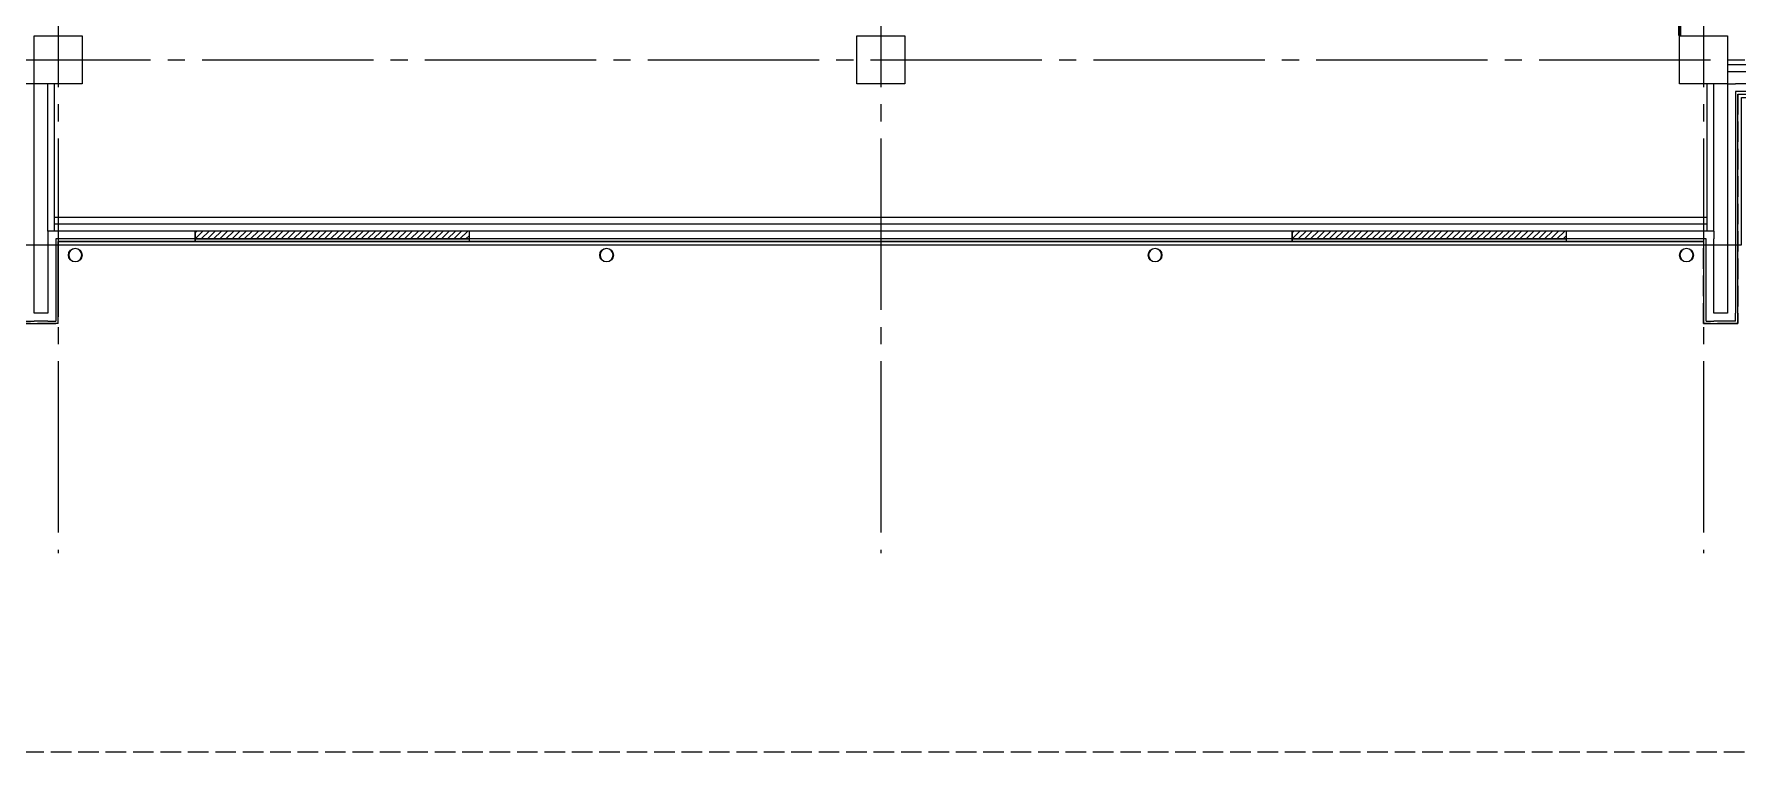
# Model space of a CAD drawing. Header units: millimetres. Extents: x -960 to 41501, y -1010 to 11880.
# Drawn here: x 12685 to 15170, y -1010 to 37 of the extents above; entities that cross this region are included whole.
import ezdxf
from ezdxf.enums import TextEntityAlignment as Align

# ---------------------------------------------------------------- set-up
doc = ezdxf.new("R2010")
doc.units = ezdxf.units.MM
doc.header["$LTSCALE"] = 100
doc.linetypes.add('X-S-FAB-L10$0$COL-CEN-LIN', pattern=[3.25, 2.5, -0.25, 0.25, -0.25])
doc.linetypes.add('X-S-FAB-L10$0$HIDDEN', pattern=[0.4, 0.3, -0.1])
for name, color, linetype in [('0-XREF', 7, 'Continuous'), ('188K-SM-03-F10-ARCH-PA-Y2257103$0$K-Divider-7.5', 53, 'Continuous'), ('188K-SM-03-F10-ARCH-PA-Y2257103$0$K-岩棉 2hr 7.5-非抗', 53, 'Continuous'), ('X-S-FAB-L10$0$0-DIM-TXT', 8, 'Continuous'), ('X-S-FAB-L10$0$A-OBJE-MEP', 8, 'Continuous'), ('X-S-FAB-L10$0$A-WALL-EX', 8, 'Continuous'), ('X-S-FAB-L10$0$BLOCK', 8, 'Continuous'), ('X-S-FAB-L10$0$CCL', 8, 'X-S-FAB-L10$0$COL-CEN-LIN'), ('X-S-FAB-L10$0$COL-S', 8, 'Continuous'), ('X-S-FAB-L10$0$HID', 8, 'X-S-FAB-L10$0$HIDDEN'), ('X-S-FAB-L10$0$S-FNDN', 8, 'Continuous'), ('X-S-FAB-L10$0$WALL_188K_EX', 8, 'Continuous')]:
    doc.layers.add(name, color=color, linetype=linetype)
doc.styles.add('X-S-FAB-L10$0$CHINA', font='simplex.shx', dxfattribs={"width": 0.75, "bigfont": 'chineset.shx'})
doc.styles.add('X-S-FAB-L10$0$Standard', font='', dxfattribs={"width": 0.8})
doc.styles.add('X-S-FAB-L10$0$TG_NOTE_TEXT', font='simplex.shx', dxfattribs={"width": 0.75, "bigfont": 'chineset.shx'})
doc.styles.get('X-S-FAB-L10$0$Standard').set_extended_font_data('Microsoft JhengHei')

# ---------------------------------------------------------------- blocks, each defined once
blk = doc.blocks.new('X-S-FAB-L10$0$FAB2-L05')
at = {"layer": 'X-S-FAB-L10$0$CCL'}
for p, q in [((-13440, 11005), (-13440, 0)), ((-12240, 11005), (-12240, 0)), ((-11040, 11005), (-11040, 0)), ((-26880, 720), (1210, 720))]:
    blk.add_line(p, q, dxfattribs=at)
at = {"layer": 'X-S-FAB-L10$0$COL-S'}
for points in [[(-13475, 755), (-13405, 755), (-13405, 685), (-13475, 685)], [(-12275, 755), (-12205, 755), (-12205, 685), (-12275, 685)], [(-11075, 755), (-11005, 755), (-11005, 685), (-11075, 685)]]:
    blk.add_lwpolyline(points, close=True, dxfattribs=at)
blk = doc.blocks.new('X-S-FAB-L10')
at = {"layer": 'X-S-FAB-L10$0$WALL_188K_EX'}
h = blk.add_hatch(dxfattribs=at)
h.set_pattern_fill('LINE', color=256, scale=2, angle=45)
h.set_pattern_definition([(45, (13221.6165, -265), (-4.49013, 4.49013), [])])
h.paths.add_polyline_path([(12920, -261.5), (13320, -261.5), (13320, -250), (12920, -250)])
h = blk.add_hatch(dxfattribs=at)
h.set_pattern_fill('LINE', color=256, scale=2, angle=45)
h.set_pattern_definition([(45, (14821.6165, -265), (-4.49013, 4.49013), [])])
h.paths.add_polyline_path([(14520, -261.5), (14920, -261.5), (14920, -250), (14520, -250)])
at = {"layer": 'X-S-FAB-L10$0$A-OBJE-MEP', "lineweight": 0, "flags": 128}
for points in [[(12754.5, -285, 1), (12735.5, -285, 1)], [(13529.5, -285, 1), (13510.5, -285, 1)], [(14329.5, -285, 1), (14310.5, -285, 1)], [(15104.5, -285, 1), (15085.5, -285, 1)]]:
    blk.add_lwpolyline(points, format="xyb", close=True, dxfattribs=at)
at = {"layer": 'X-S-FAB-L10$0$A-OBJE-MEP', "lineweight": 0}
for centre in [(12745, -285), (13520, -285), (14320, -285), (15095, -285)]:
    blk.add_circle(centre, 10, dxfattribs=at)
at = {"layer": 'X-S-FAB-L10$0$A-WALL-EX', "lineweight": 0}
for p, q in [((15170, -46.5), (15166.5, -46.5)), ((15166.5, -46.5), (15166.5, -50)), ((15170, -46.5), (15166.5, -46.5)), ((17390, -46.5), (15170, -46.5)), ((15166.5, -50), (15166.5, -370)), ((12716.5, -261.5), (12716.5, -265)), ((12720, -261.5), (12716.5, -261.5)), ((12716.5, -261.5), (12716.5, -265)), ((12716.5, -265), (12716.5, -381.5)), ((12920, -261.5), (12720, -261.5)), ((12920, -265), (12920, -250)), ((13320, -265), (13320, -250)), ((14520, -261.5), (13320, -261.5)), ((14520, -265), (14520, -250)), ((14920, -265), (14920, -250)), ((15120, -261.5), (14920, -261.5)), ((15123.5, -261.5), (15120, -261.5)), ((15123.5, -265), (15123.5, -261.5)), ((15123.5, -265), (15123.5, -261.5)), ((15123.5, -381.5), (15123.5, -265)), ((15166.5, -381.5), (15166.5, -370)), ((15166.5, -381.5), (15166.5, -370)), ((12673.5, -381.5), (12685, -381.5)), ((12673.5, -381.5), (12685, -381.5)), ((12705, -381.5), (12685, -381.5)), ((12705, -381.5), (12716.5, -381.5)), ((12705, -381.5), (12716.5, -381.5)), ((15123.5, -381.5), (15135, -381.5)), ((15123.5, -381.5), (15135, -381.5)), ((15166.5, -381.5), (15135, -381.5))]:
    blk.add_line(p, q, dxfattribs=at)
at = {"layer": 'X-S-FAB-L10$0$A-WALL-EX', "lineweight": 0, "flags": 128}
for points in [[(12685, -35), (12673.5, -35)], [(12685, -370), (12685, -35)], [(15155, -35), (15166.5, -35)], [(15155, -35), (15155, -370)], [(17390, -35), (15166.5, -35)], [(15170, -381.5), (15170, -50)], [(15170, -50), (17390, -50)], [(12705, -250), (12705, -261.5)], [(12920, -250), (12705, -250)], [(12705, -261.5), (12705, -370)], [(12720, -265), (12920, -265)], [(12720, -385), (12720, -265)], [(15120, -265), (12720, -265)], [(15120, -265), (12720, -265)], [(15120, -265), (12720, -265)], [(12920, -265), (12720, -265)], [(12920, -265), (12720, -265)], [(12920, -265), (12720, -265)], [(12920, -265), (12720, -265)], [(14520, -250), (13320, -250)], [(13320, -265), (14520, -265)], [(14520, -265), (13320, -265)], [(14520, -265), (13320, -265)], [(14520, -265), (13320, -265)], [(14520, -265), (13320, -265)], [(15135, -250), (14920, -250)], [(14920, -265), (15120, -265)], [(15120, -265), (14920, -265)], [(15120, -265), (14920, -265)], [(15120, -265), (14920, -265)], [(15120, -265), (14920, -265)], [(15120, -265), (15120, -385)], [(15135, -250), (15135, -261.5)], [(15135, -370), (15135, -261.5)], [(12705, -370), (12685, -370)], [(15155, -370), (15135, -370)], [(12673.5, -385), (12716.5, -385)], [(12720, -385), (12716.5, -385)], [(15120, -385), (15123.5, -385)], [(15123.5, -385), (15170, -385)], [(15170, -385), (15170, -381.5)]]:
    blk.add_lwpolyline(points, dxfattribs=at)
at = {"layer": 'X-S-FAB-L10$0$COL-S'}
for p, q in [((12685, 35), (12755, 35)), ((12685, -35), (12685, 35)), ((12755, 35), (12755, -35)), ((15085, 35), (15155, 35)), ((15085, -35), (15085, 35)), ((15155, 35), (15155, -35)), ((12755, -35), (12685, -35)), ((15155, -35), (15085, -35))]:
    blk.add_line(p, q, dxfattribs=at)
at = {"layer": 'X-S-FAB-L10$0$HID'}
for p, q in [((15170, -50), (15170, -385)), ((15120, -265), (12720, -265)), ((12720, -265), (12720, -385)), ((15120, -385), (15120, -265)), ((12720, -385), (12670, -385)), ((15170, -385), (15120, -385)), ((2509.4, -1010), (17209, -1010))]:
    blk.add_line(p, q, dxfattribs=at)
at = {"layer": 'X-S-FAB-L10$0$S-FNDN', "lineweight": 0, "flags": 128}
blk.add_lwpolyline([(11070, 4530), (11935, 4530), (11935, -55), (12665, -55), (12665, -270), (15175, -270), (15175, -55), (15905, -55), (15905, 4530), (16672.5, 4530), (16672.5, 5003), (15905, 5003), (15905, 9055), (11935, 9055), (11935, 5003), (11070, 5003)], close=True, dxfattribs=at)
at = {"layer": 'X-S-FAB-L10$0$WALL_188K_EX'}
for points in [[(12920, -261.5), (13320, -261.5), (13320, -250), (12920, -250)], [(12920, -265), (13320, -265), (13320, -261.5), (12920, -261.5)], [(14520, -261.5), (14920, -261.5), (14920, -250), (14520, -250)], [(14520, -265), (14920, -265), (14920, -261.5), (14520, -261.5)]]:
    blk.add_lwpolyline(points, close=True, dxfattribs=at)
at = {"layer": 'X-S-FAB-L10$0$BLOCK'}
blk.add_blockref('X-S-FAB-L10$0$FAB2-L05', (26160, -720), dxfattribs=at)
at = {"style": 'X-S-FAB-L10$0$TG_NOTE_TEXT', "width": 0.5, "flags": 1}
for p in [(7463.3, 9020), (18268.3, 8649), (11197.8, 4800.2), (16485.8, 4800.2), (25420.3, 2635), (13360, 320, 0), (7463.3, -33.3)]:
    blk.add_attdef('WH', text='', height=20, dxfattribs=at).set_placement(p, align=Align.BOTTOM_LEFT)
at = {"width": 0.5}
for style, p in [('X-S-FAB-L10$0$TG_NOTE_TEXT', (7585, 9020)), ('X-S-FAB-L10$0$TG_NOTE_TEXT', (18390, 8649)), ('X-S-FAB-L10$0$TG_NOTE_TEXT', (11117.5, 4813.5)), ('X-S-FAB-L10$0$TG_NOTE_TEXT', (16607.5, 4813.5)), ('X-S-FAB-L10$0$TG_NOTE_TEXT', (25350, 2635)), ('X-S-FAB-L10$0$Standard', (13129.4, 325, 0)), ('X-S-FAB-L10$0$TG_NOTE_TEXT', (7585, -20))]:
    blk.add_attdef('DESC', text='', height=10, dxfattribs=dict(at, style=style)).set_placement(p, align=Align.BOTTOM_LEFT)
for tag, style, p in [('TYPE', 'X-S-FAB-L10$0$TG_NOTE_TEXT', (7619.3, 9020)), ('NO', 'X-S-FAB-L10$0$TG_NOTE_TEXT', (7650.1, 9020)), ('TYPE', 'X-S-FAB-L10$0$TG_NOTE_TEXT', (18424.2, 8649)), ('NO', 'X-S-FAB-L10$0$TG_NOTE_TEXT', (18455, 8649)), ('NO', 'X-S-FAB-L10$0$TG_NOTE_TEXT', (11088.6, 4813.5)), ('TYPE', 'X-S-FAB-L10$0$TG_NOTE_TEXT', (11151.8, 4813.5)), ('TYPE', 'X-S-FAB-L10$0$TG_NOTE_TEXT', (16641.8, 4813.5)), ('NO', 'X-S-FAB-L10$0$TG_NOTE_TEXT', (16672.6, 4813.5)), ('NO', 'X-S-FAB-L10$0$TG_NOTE_TEXT', (25313, 2635)), ('TYPE', 'X-S-FAB-L10$0$TG_NOTE_TEXT', (25350, 2635)), ('NO', 'X-S-FAB-L10$0$Standard', (13100, 320, 0)), ('TYPE', 'X-S-FAB-L10$0$Standard', (13129.4, 320, 0)), ('TYPE', 'X-S-FAB-L10$0$TG_NOTE_TEXT', (7619.3, -20)), ('NO', 'X-S-FAB-L10$0$TG_NOTE_TEXT', (7650.1, -20))]:
    blk.add_attdef(tag, text='', height=10, dxfattribs=dict(at, style=style)).set_placement(p, align=Align.BOTTOM_RIGHT)
at = {"style": 'X-S-FAB-L10$0$TG_NOTE_TEXT', "width": 0.5, "flags": 1}
for rotation, p in [(180, (43, 7480)), (180, (943, 7480)), (90, (24310, 3717.8)), (270, (17080, 1711.7))]:
    blk.add_attdef('WH', text='', height=20, rotation=rotation, dxfattribs=at).set_placement(p, align=Align.BOTTOM_LEFT)
at = {"width": 0.5}
for rotation, style, p in [(180, 'X-S-FAB-L10$0$Standard', (317.6, 7480)), (180, 'X-S-FAB-L10$0$Standard', (1217.6, 7480)), (90, 'X-S-FAB-L10$0$TG_NOTE_TEXT', (24310, 3647.5)), (270, 'X-S-FAB-L10$0$TG_NOTE_TEXT', (17080, 1605))]:
    blk.add_attdef('DESC', text='', height=10, rotation=rotation, dxfattribs=dict(at, style=style)).set_placement(p, align=Align.BOTTOM_LEFT)
for tag, rotation, style, p in [('TYPE', 180, 'X-S-FAB-L10$0$Standard', (317.6, 7480)), ('NO', 180, 'X-S-FAB-L10$0$Standard', (347, 7480)), ('TYPE', 180, 'X-S-FAB-L10$0$Standard', (1217.6, 7480)), ('NO', 180, 'X-S-FAB-L10$0$Standard', (1247, 7480)), ('TYPE', 90, 'X-S-FAB-L10$0$TG_NOTE_TEXT', (24310, 3647.5)), ('NO', 90, 'X-S-FAB-L10$0$TG_NOTE_TEXT', (24310, 3610.5)), ('TYPE', 270, 'X-S-FAB-L10$0$TG_NOTE_TEXT', (17080, 1605)), ('NO', 270, 'X-S-FAB-L10$0$TG_NOTE_TEXT', (17080, 1573))]:
    blk.add_attdef(tag, text='', height=10, rotation=rotation, dxfattribs=dict(at, style=style)).set_placement(p, align=Align.BOTTOM_RIGHT)
at = {"layer": 'X-S-FAB-L10$0$0-DIM-TXT', "style": 'X-S-FAB-L10$0$CHINA', "width": 0.75}
for p in [(667.4, 7855.1, -2689.4), (22627.4, 6728.8), (25644.7, 6728.8), (24778.8, 5569.1), (1118.3, 4980), (417.8, 4594.6), (23874.8, 4355), (22927.4, 4330.1), (23749.9, 3901.4), (417.8, 3765.2), (1118.3, 3730), (417.8, 3115.8), (536.9, 2227.8), (16909, 1782.7), (888.4, 880.5), (16977.4, 750), (18878.8, 750), (25641.2, 553.2), (21364, 526.9)]:
    blk.add_attdef('HIG', text='', height=80, dxfattribs=at).set_placement(p, align=Align.MIDDLE_LEFT)
blk = doc.blocks.new('188K-SM-03-F10-ARCH-PA-Y2257103')
at = {"layer": '188K-SM-03-F10-ARCH-PA-Y2257103$0$K-Divider-7.5', "const_width": 5}
blk.add_lwpolyline([(15085, 315.3), (15085, 35)], dxfattribs=at)
at = {"layer": '188K-SM-03-F10-ARCH-PA-Y2257103$0$K-岩棉 2hr 7.5-非抗'}
for p, q in [((15925, -7.5, 0), (15155, -7.5, 0)), ((15925, -17.5), (15155, -17.5, 0)), ((12705, -250), (12705, -35)), ((12715, -250, 0), (12715, -35)), ((15125, -250, 0), (15125, -35, 0)), ((15135, -250), (15135, -35, 0)), ((15125, -230, 0), (12715, -230, 0)), ((15125, -240), (12715, -240, 0))]:
    blk.add_line(p, q, dxfattribs=at)

msp = doc.modelspace()

# ---------------------------------------------------------------- block references
at = {"layer": '0-XREF'}
for name in ['X-S-FAB-L10', '188K-SM-03-F10-ARCH-PA-Y2257103']:
    msp.add_blockref(name, (0, 0), dxfattribs=at)

doc.saveas('drawing.dxf')
